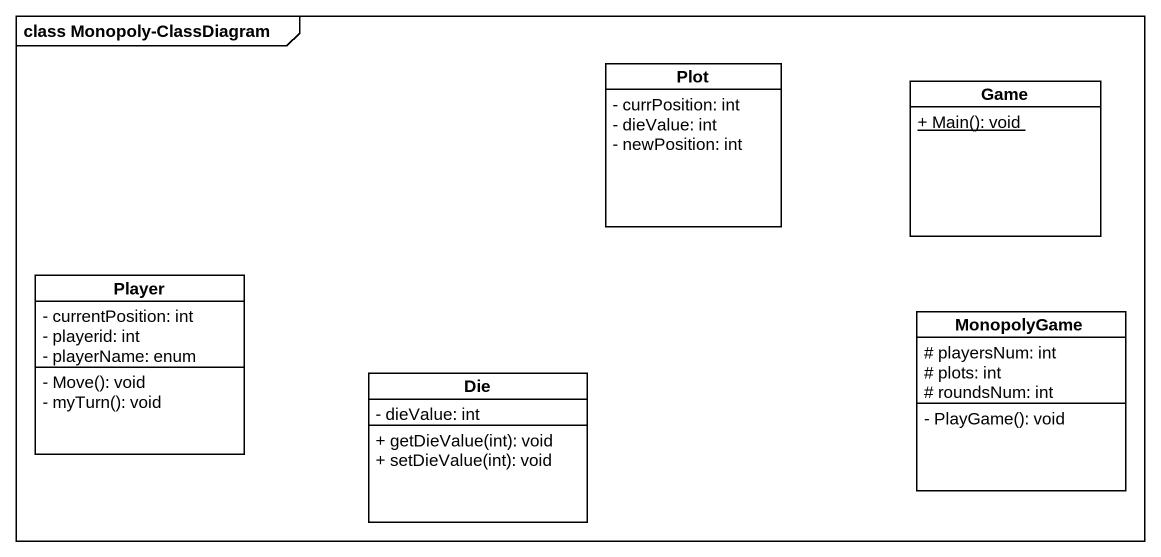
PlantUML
@startuml
mainframe class Monopoly-ClassDiagram
hide circle
hide empty members
skinparam classAttributeIconSize 0
class Plot {
  - currPosition: int
  - dieValue: int
  - newPosition: int
}
class Game {
  {static} + Main(): void
}
class Player {
  - currentPosition: int
  - playerid: int
  - playerName: enum
  - Move(): void
  - myTurn(): void
}
class MonopolyGame {
  # playersNum: int
  # plots: int
  # roundsNum: int
  - PlayGame(): void
}
class Die {
  - dieValue: int
  + getDieValue(int): void
  + setDieValue(int): void
}
@enduml
